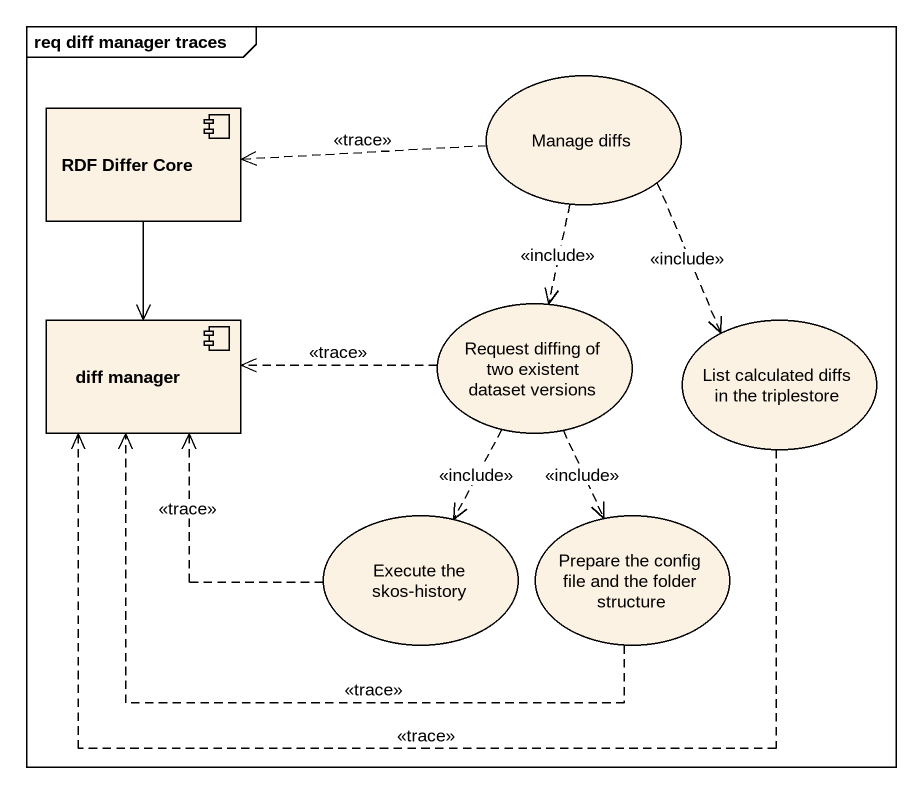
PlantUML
@startuml
mainframe req diff manager traces
component "RDF Differ Core" as RDF_Differ_Core
usecase "Manage diffs" as Manage_diffs
component "diff manager" as diff_manager
usecase "Request diffing of two existent dataset versions" as Request_diffing_of_two
usecase "List calculated diffs in the triplestore" as List_calculated_diffs_in
usecase "Execute the skos-history" as Execute_the_skos_history
usecase "Prepare the config file and the folder structure" as Prepare_the_config_file_and
RDF_Differ_Core --> diff_manager
Manage_diffs .left.> RDF_Differ_Core : <<trace>>
Manage_diffs ..> Request_diffing_of_two : <<include>>
Manage_diffs ..> List_calculated_diffs_in : <<include>>
Request_diffing_of_two .left.> diff_manager : <<trace>>
Request_diffing_of_two ..> Execute_the_skos_history : <<include>>
Request_diffing_of_two ..> Prepare_the_config_file_and : <<include>>
List_calculated_diffs_in .left.> diff_manager : <<trace>>
Execute_the_skos_history .up.> diff_manager : <<trace>>
Prepare_the_config_file_and .left.> diff_manager : <<trace>>
@enduml
